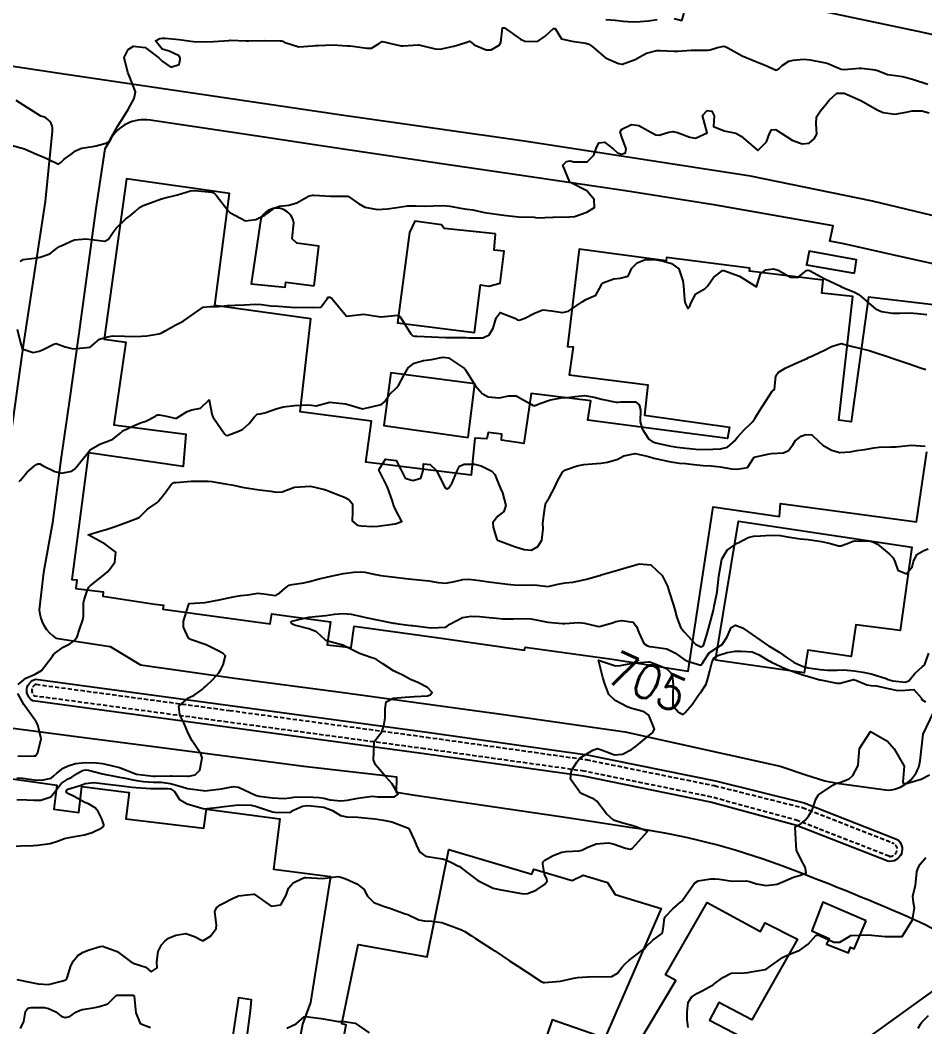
# Model space of a CAD drawing. Header units: metres. Extents: x 292545 to 299085, y 7450245 to 7463078.
# Drawn here: x 297564.9 to 297670.9, y 7452131 to 7452249.1 of the extents above; entities that cross this region are included whole.
import ezdxf
from ezdxf.enums import TextEntityAlignment as Align

# ---------------------------------------------------------------- set-up
doc = ezdxf.new("R2010")
doc.units = ezdxf.units.M
doc.linetypes.add('DASHED', pattern=[0.75, 0.5, -0.25])
for name, color, linetype in [('Canteiro', 45, 'DASHED'), ('Cotas', 45, 'Continuous'), ('Curvas de Nivel 1m', 11, 'Continuous'), ('Curvas de Nivel 5m', 15, 'Continuous'), ('Edificações', 30, 'Continuous'), ('Linha Férrea', 20, 'Continuous'), ('Vias Primárias', 230, 'Continuous')]:
    doc.layers.add(name, color=color, linetype=linetype)
doc.styles.add('Style-STANDARD', font='STANDARD.shx')

msp = doc.modelspace()

# ---------------------------------------------------------------- linework, layer by layer
at = {"layer": 'Canteiro'}
msp.add_lwpolyline([(297666.74, 7452151), (297656.07, 7452155.18), (297645.94, 7452157.95), (297630.99, 7452160.98), (297612.3, 7452163.61), (297589.19, 7452166.74), (297566.54, 7452169.8, -0.584332), (297566.72, 7452171.17), (297589.38, 7452168.11), (297612.49, 7452164.98), (297631.22, 7452162.34), (297646.26, 7452159.29), (297656.6, 7452156.71), (297667.34, 7452152.5, -0.771566)], format="xyb", close=True, dxfattribs=at)
at = {"layer": 'Curvas de Nivel 1m', "flags": 128}
for points, elevation in [([(297641.55, 7452249.24), (297642.42, 7452249.01), (297642.72, 7452249.89)], 697), ([(297563.79, 7452234.4), (297565.36, 7452233.95), (297566.83, 7452233.3), (297567.35, 7452233.09), (297568.12, 7452232.77), (297569.34, 7452232.15), (297569.67, 7452232.42), (297570, 7452232.75), (297570.8, 7452233.3), (297571.36, 7452233.72), (297572.03, 7452234.06), (297573.37, 7452234.26), (297573.77, 7452234.3), (297575.07, 7452234.69), (297575.25, 7452234.81), (297575.38, 7452235), (297576.3, 7452236.68), (297576.73, 7452237.34), (297577.42, 7452238.37), (297577.52, 7452238.56), (297577.57, 7452238.66), (297578.23, 7452239.85), (297578.39, 7452240.65), (297577.73, 7452242.39), (297577.58, 7452242.66), (297577.47, 7452242.91), (297577.05, 7452244.67), (297577.5, 7452245.61), (297578.16, 7452246), (297579.5, 7452245.84), (297581.1, 7452244.62), (297581.49, 7452244.25), (297582.54, 7452243.54), (297583.48, 7452243.85), (297583.62, 7452244.46), (297583.61, 7452244.59), (297583.5, 7452244.89), (297582.31, 7452245.42), (297581.5, 7452245.67), (297580.71, 7452246.63), (297581.22, 7452246.92), (297581.52, 7452246.95), (297581.84, 7452246.94), (297583.51, 7452246.77), (297584.88, 7452246.58), (297585.51, 7452246.51), (297587.51, 7452246.54), (297589.34, 7452246.69), (297589.51, 7452246.7), (297591.37, 7452246.64), (297591.51, 7452246.64), (297591.65, 7452246.64), (297593.52, 7452246.69), (297595.34, 7452246.63), (297595.51, 7452246.62), (297595.66, 7452246.6), (297595.93, 7452246.45), (297597.51, 7452245.93), (297599.13, 7452246.03), (297599.51, 7452246.08), (297599.81, 7452246.09), (297601.51, 7452246.17), (297603.22, 7452246.06), (297603.51, 7452246.04), (297603.84, 7452246.01), (297605.5, 7452245.79), (297606.04, 7452245.79), (297606.96, 7452246.32), (297607.28, 7452246.54), (297607.51, 7452246.51), (297607.67, 7452246.46), (297608.32, 7452246.3), (297609.51, 7452246.04), (297609.75, 7452246.03), (297611.51, 7452246.18), (297611.59, 7452246.18), (297613.51, 7452245.71), (297614.09, 7452245.64), (297615.51, 7452245.97), (297615.69, 7452246.02), (297616.36, 7452246.2), (297617.22, 7452246.49), (297617.52, 7452246.58), (297617.78, 7452246.45), (297618.09, 7452246.18), (297619.5, 7452245.57), (297620.07, 7452245.59), (297621.02, 7452246.14), (297621.21, 7452246.45), (297621.42, 7452248.14), (297621.51, 7452248.17), (297621.53, 7452248.17), (297621.63, 7452248.14), (297623.52, 7452246.83), (297624.02, 7452246.61), (297625.52, 7452246.57), (297626.41, 7452247.19), (297627.37, 7452248.07), (297627.51, 7452248.09), (297627.53, 7452248.09), (297627.55, 7452248.09), (297627.58, 7452248.07), (297628.34, 7452246.88), (297629.52, 7452246.6), (297631.19, 7452246.35), (297631.52, 7452246.23), (297631.88, 7452246.02), (297633.49, 7452244.63), (297634.99, 7452243.98), (297635.42, 7452243.91), (297635.48, 7452243.9), (297635.54, 7452243.91), (297635.68, 7452243.97), (297636.98, 7452244.46), (297637.49, 7452244.74), (297638.28, 7452245.17), (297639.51, 7452245.5), (297639.93, 7452245.5), (297641.51, 7452245.41), (297641.97, 7452245.43), (297643.51, 7452245.55), (297643.83, 7452245.55), (297645.51, 7452245.55), (297645.77, 7452245.58), (297646.63, 7452245.84), (297647.35, 7452246), (297647.51, 7452245.98), (297647.81, 7452245.83), (297649.5, 7452244.86), (297651.09, 7452244.19), (297651.49, 7452244.06), (297652.19, 7452243.77), (297653.48, 7452243.2), (297653.85, 7452243.39), (297654.2, 7452243.75), (297654.99, 7452244.24), (297655.49, 7452244.36), (297656.75, 7452244.47), (297657.49, 7452244.41), (297659.08, 7452244.1), (297659.49, 7452244.01), (297660.3, 7452243.68), (297661.13, 7452243.31), (297661.48, 7452243.27), (297663.24, 7452243.41), (297663.48, 7452243.41), (297665.09, 7452243.24), (297665.48, 7452243.11), (297666.56, 7452242.69), (297667.47, 7452242.55), (297668.31, 7452242.43), (297669.47, 7452242.15), (297671.26, 7452241.55)], 698), ([(297633.54, 7452249.15), (297634.61, 7452249.05), (297635.54, 7452248.95), (297636.63, 7452248.87), (297637.54, 7452248.88), (297638.52, 7452248.97), (297639.54, 7452249.13)], 697), ([(297564.85, 7452220.81), (297565.08, 7452220.93), (297565.21, 7452220.97), (297566.8, 7452221.19), (297567.21, 7452221.26), (297568.32, 7452221.67), (297569.23, 7452222.35), (297569.47, 7452222.52), (297570, 7452222.75), (297570.84, 7452223.14), (297571.23, 7452223.28), (297572.54, 7452223.42), (297573.23, 7452223.34), (297574.78, 7452223.15), (297575.23, 7452223.38), (297575.75, 7452224.18), (297576.11, 7452224.68), (297577.26, 7452225.75), (297577.79, 7452226.14), (297578.39, 7452226.65), (297578.84, 7452227.08), (297579.28, 7452227.34), (297580.25, 7452227.67), (297581.29, 7452228.07), (297581.71, 7452228.2), (297583.3, 7452228.59), (297584.83, 7452229.05), (297585.31, 7452229.09), (297586.92, 7452228.94), (297587.31, 7452228.88), (297587.55, 7452228.79), (297587.83, 7452228.54), (297589.28, 7452226.66), (297589.42, 7452226.52), (297591.26, 7452225.53), (297592.47, 7452225.69), (297593.27, 7452226.06), (297593.54, 7452226.2), (297593.93, 7452226.46), (297594.71, 7452227.03), (297595.28, 7452227.26), (297596.37, 7452227.35), (297597.28, 7452227.62), (297598.67, 7452228.41), (297599.15, 7452228.55), (297599.3, 7452228.55), (297601.25, 7452228.43), (297601.29, 7452228.42), (297603.25, 7452228.41), (297603.29, 7452228.4), (297603.37, 7452228.36), (297604.51, 7452227.56), (297605.28, 7452227.11), (297606.74, 7452226.86), (297607.28, 7452226.88), (297607.92, 7452226.94), (297609.28, 7452227.12), (297610.28, 7452227.28), (297611.28, 7452227.28), (297612.28, 7452227.25), (297613.28, 7452227.3), (297614.4, 7452227.34), (297615.28, 7452227.26), (297616.49, 7452226.99), (297617.28, 7452226.88), (297617.92, 7452226.82), (297619.28, 7452226.51), (297619.56, 7452226.45), (297621.27, 7452226.24), (297621.89, 7452226.13), (297623.27, 7452226), (297625.13, 7452225.95), (297625.27, 7452225.93), (297625.47, 7452225.89), (297627.27, 7452225.94), (297627.4, 7452225.95), (297629.27, 7452225.98), (297629.85, 7452226.04), (297631.28, 7452226.54), (297632.2, 7452227.1), (297632.15, 7452228.01), (297631.31, 7452229.04), (297629.32, 7452230.05), (297628.49, 7452232.06), (297628.9, 7452232.5), (297629.35, 7452232.57), (297629.77, 7452232.46), (297631.35, 7452232.45), (297632.13, 7452233.23), (297632.4, 7452234.01), (297632.72, 7452234.66), (297633.37, 7452234.74), (297634.38, 7452233.98), (297634.88, 7452233.49), (297635.36, 7452233.36), (297635.84, 7452233.49), (297635.89, 7452233.96), (297635.38, 7452235.35), (297635.21, 7452235.97), (297635.4, 7452236.27), (297636.53, 7452236.83), (297637.4, 7452236.7), (297638.78, 7452235.94), (297639.39, 7452235.62), (297639.76, 7452235.55), (297640.9, 7452235.91), (297641.39, 7452236.01), (297641.92, 7452235.89), (297643.38, 7452235.33), (297644.03, 7452235.23), (297645.39, 7452235.86), (297644.84, 7452237.87), (297645.42, 7452238.45), (297645.95, 7452238.38), (297646.21, 7452237.85), (297646.13, 7452236.58), (297647.4, 7452236.08), (297648.78, 7452235.82), (297649.39, 7452235.46), (297651.36, 7452233.78), (297652.36, 7452234.78), (297652.71, 7452235.77), (297652.95, 7452236.21), (297653.4, 7452236.24), (297654.17, 7452235.75), (297655.38, 7452235), (297656.56, 7452234.54), (297657.38, 7452234.64), (297657.96, 7452235.13), (297658.28, 7452235.7), (297658.2, 7452236.91), (297658.23, 7452237.7), (297658.68, 7452238.44), (297659.43, 7452239.34), (297659.7, 7452239.69), (297660.62, 7452240.5), (297661.45, 7452240.48), (297663.43, 7452239.64), (297665.42, 7452238.49), (297666.05, 7452238.24), (297667.42, 7452238.02), (297668.73, 7452238.26), (297669.42, 7452238.44), (297670.56, 7452238.42), (297671.42, 7452238.18)], 699), ([(297564.75, 7452194.96), (297564.9, 7452195.12), (297565.67, 7452196.05), (297566.52, 7452196.79), (297566.77, 7452196.95), (297566.93, 7452197.01), (297567.15, 7452197.01), (297567.55, 7452196.78), (297568.91, 7452196.11), (297569.71, 7452195.95), (297570.91, 7452196.17), (297571.23, 7452196.42), (297571.5, 7452196.73), (297572.94, 7452198.53), (297573.02, 7452198.64), (297573.1, 7452198.71), (297574.27, 7452199.37), (297574.95, 7452199.59), (297575.73, 7452199.91), (297576.67, 7452200.67), (297576.81, 7452200.83), (297576.97, 7452200.94), (297578.15, 7452201.48), (297578.98, 7452201.82), (297579.59, 7452202.02), (297580.71, 7452202.62), (297580.89, 7452202.72), (297580.99, 7452202.76), (297581.14, 7452202.76), (297582.01, 7452202.6), (297582.99, 7452202.4), (297583.18, 7452202.4), (297583.51, 7452202.58), (297584.42, 7452203.15), (297585, 7452203.36), (297586, 7452203.56), (297587.01, 7452204.55), (297587.31, 7452202.86), (297587.44, 7452202.54), (297588.45, 7452201.05), (297588.84, 7452200.52), (297588.9, 7452200.45), (297588.96, 7452200.4), (297589.12, 7452200.36), (297589.56, 7452200.51), (297590.56, 7452200.91), (297590.97, 7452201.09), (297591.72, 7452201.75), (297592.3, 7452202.49), (297592.64, 7452202.84), (297593, 7452202.91), (297593.54, 7452203.01), (297595, 7452203.52), (297595.74, 7452203.71), (297597.01, 7452203.85), (297598.56, 7452203.96), (297599.01, 7452203.91), (297599.56, 7452203.84), (297601.01, 7452204.22), (297601.15, 7452204.24), (297603.01, 7452204.07), (297603.43, 7452203.93), (297605, 7452203.49), (297605.68, 7452203.64), (297607.01, 7452203.96), (297607.27, 7452204.04), (297607.57, 7452204.3), (297608.15, 7452205.17), (297609.03, 7452205.99), (297609.27, 7452206.29), (297609.86, 7452207.47), (297610.35, 7452208.27), (297611.07, 7452208.84), (297612.16, 7452209.16), (297613.07, 7452209.28), (297614.4, 7452209.55), (297615.08, 7452209.47), (297616.94, 7452208.19), (297617.06, 7452208.06), (297618.26, 7452206.18), (297619.02, 7452205.26), (297619.73, 7452204.87), (297621.02, 7452204.76), (297622.16, 7452204.99), (297623.02, 7452205), (297624.63, 7452204.1), (297625.01, 7452203.88), (297625.23, 7452203.88), (297625.78, 7452204.09), (297627.02, 7452204.52), (297628.31, 7452204.77), (297629.02, 7452204.82), (297629.92, 7452204.93), (297631.02, 7452205.05), (297632.17, 7452204.86), (297633.02, 7452204.62), (297634.75, 7452204.25), (297635.02, 7452204.24), (297635.32, 7452204.28), (297637.02, 7452204.3), (297637.45, 7452203.95), (297637.59, 7452203.36), (297637.54, 7452201.94), (297637.79, 7452201.12), (297638.58, 7452199.93), (297638.96, 7452199.65), (297639.4, 7452199.48), (297640.95, 7452199.13), (297641.87, 7452198.98), (297642.95, 7452198.85), (297644.09, 7452198.73), (297644.95, 7452198.71), (297646.05, 7452198.74), (297646.95, 7452198.78), (297647.77, 7452199), (297648.72, 7452199.81), (297648.82, 7452199.96), (297648.97, 7452200.16), (297649.75, 7452201.03), (297650.56, 7452201.79), (297650.77, 7452202.01), (297650.99, 7452202.36), (297651.55, 7452203.24), (297651.88, 7452203.78), (297653.03, 7452205.55), (297653.14, 7452205.65), (297653.29, 7452205.76), (297653.46, 7452207.34), (297653.71, 7452207.75), (297654.55, 7452208.26), (297655.06, 7452208.48), (297655.93, 7452208.87), (297657.08, 7452209.39), (297657.3, 7452209.49), (297657.75, 7452209.7), (297658.66, 7452210.12), (297659.09, 7452210.32), (297659.98, 7452210.79), (297661.1, 7452211.12), (297662.27, 7452210.83), (297663.09, 7452210.63), (297664.4, 7452210.32), (297665.09, 7452210.08), (297666.54, 7452209.61), (297667.08, 7452209.43), (297667.33, 7452209.35), (297669.07, 7452208.76), (297670.28, 7452208.34), (297671.06, 7452208.08)], 701), ([(297564.62, 7452171.14), (297565.53, 7452171.89), (297566.63, 7452172.38), (297567.36, 7452172.78), (297568.65, 7452174.47), (297568.76, 7452174.65), (297568.86, 7452174.76), (297569.89, 7452175.53), (297570.67, 7452175.93), (297571.16, 7452176.25), (297571.54, 7452176.73), (297571.81, 7452177.61), (297572.22, 7452178.72), (297572.3, 7452179.13), (297572.29, 7452180.72), (297572.36, 7452181.09), (297572.75, 7452182.24), (297572.91, 7452182.56), (297573.07, 7452182.72), (297574.77, 7452184.1), (297575.08, 7452184.38), (297575.35, 7452184.68), (297575.95, 7452185.51), (297576.06, 7452186.68), (297574.81, 7452187.62), (297574.1, 7452187.99), (297572.82, 7452188.71), (297574.36, 7452189.16), (297574.83, 7452189.3), (297575.87, 7452189.64), (297576.84, 7452189.99), (297578.61, 7452190.64), (297578.77, 7452190.72), (297578.85, 7452190.78), (297579.77, 7452191.72), (297580.87, 7452192.46), (297580.96, 7452192.53), (297581.04, 7452192.62), (297581.85, 7452193.64), (297582.55, 7452194.6), (297582.73, 7452194.77), (297582.9, 7452194.82), (297583.15, 7452194.85), (297584.9, 7452195.01), (297586.46, 7452194.99), (297586.9, 7452194.98), (297587.32, 7452194.96), (297588.89, 7452194.7), (297589.85, 7452194.51), (297590.89, 7452194.31), (297591.13, 7452194.26), (297592.89, 7452193.99), (297594.23, 7452193.81), (297594.89, 7452193.72), (297595.57, 7452193.76), (297596.89, 7452194.25), (297597.04, 7452194.28), (297598.89, 7452194.41), (297600.53, 7452194.03), (297600.89, 7452193.9), (297601.73, 7452193.53), (297602.88, 7452193.1), (297603.38, 7452192.86), (297603.83, 7452192.35), (297603.83, 7452191.37), (297603.79, 7452190.35), (297604.35, 7452189.85), (297604.84, 7452189.77), (297606.21, 7452189.69), (297606.84, 7452189.7), (297608.5, 7452189.95), (297608.84, 7452190), (297609.6, 7452190.28), (297608.86, 7452191.69), (297608.59, 7452192.29), (297608.51, 7452192.66), (297607.92, 7452194.3), (297606.91, 7452196.31), (297607.67, 7452197.56), (297608.93, 7452197.41), (297609.54, 7452196.28), (297609.99, 7452195.36), (297610.9, 7452195.08), (297611.83, 7452195.33), (297612.09, 7452196.25), (297612.14, 7452197.04), (297612.92, 7452196.93), (297613.65, 7452196.23), (297614.46, 7452194.66), (297614.67, 7452194.22), (297614.89, 7452194.1), (297615.12, 7452194.22), (297615.5, 7452194.81), (297616.1, 7452196.2), (297616.36, 7452196.75), (297616.92, 7452196.99), (297618.11, 7452197), (297618.92, 7452196.79), (297620.16, 7452196.15), (297620.52, 7452195.76), (297620.9, 7452194.78), (297621.18, 7452194.14), (297621.39, 7452193.63), (297621.81, 7452192.13), (297621.57, 7452191.42), (297620.85, 7452190.9), (297620.28, 7452190.15), (297620.3, 7452189.61), (297620.74, 7452188.14), (297620.82, 7452188.07), (297620.92, 7452188.04), (297622.81, 7452187.34), (297623.94, 7452186.98), (297624.81, 7452186.92), (297625.55, 7452187.35), (297626, 7452188.08), (297626.18, 7452189.42), (297626.12, 7452190.08), (297626.33, 7452191.55), (297626.41, 7452192.08), (297626.48, 7452192.47), (297626.88, 7452193.05), (297627.25, 7452193.7), (297627.43, 7452194.06), (297627.9, 7452195.06), (297628.44, 7452196.05), (297628.7, 7452196.27), (297628.92, 7452196.36), (297630.17, 7452196.78), (297630.93, 7452196.93), (297631.93, 7452197.01), (297632.93, 7452197.1), (297633.7, 7452197.23), (297634.94, 7452197.58), (297635.19, 7452197.72), (297635.62, 7452197.97), (297636.95, 7452198.24), (297638.38, 7452197.94), (297638.93, 7452197.76), (297639.15, 7452197.71), (297640.93, 7452197.3), (297642.15, 7452197.11), (297642.92, 7452197.05), (297643.84, 7452196.95), (297644.92, 7452196.84), (297645.87, 7452196.8), (297646.92, 7452196.69), (297648.27, 7452196.46), (297648.92, 7452196.39), (297650.12, 7452196.6), (297650.93, 7452197.79), (297652.53, 7452198.18), (297652.94, 7452198.23), (297654.35, 7452198.33), (297654.95, 7452198.6), (297655.44, 7452199.25), (297655.73, 7452199.73), (297656.42, 7452200.28), (297656.97, 7452200.46), (297657.67, 7452200.41), (297658.47, 7452199.7), (297658.96, 7452199.22), (297660, 7452198.63), (297660.94, 7452198.34), (297662.17, 7452198.43), (297662.95, 7452198.59), (297663.87, 7452198.71), (297664.95, 7452198.92), (297665.57, 7452199), (297666.95, 7452199.01), (297667.52, 7452199.02), (297668.96, 7452199.18), (297669.32, 7452199.2), (297670.96, 7452199.11)], 702), ([(297564.48, 7452160.22), (297565.13, 7452160.16), (297566.48, 7452159.97), (297567.34, 7452159.92), (297568.48, 7452160.18), (297568.81, 7452160.43), (297569.15, 7452160.75), (297569.91, 7452161.33), (297570.5, 7452161.6), (297571.36, 7452161.87), (297572.51, 7452162.01), (297573.79, 7452161.98), (297574.5, 7452161.87), (297575.54, 7452161.64), (297576.5, 7452161.41), (297578.49, 7452160.65), (297580.49, 7452160.42), (297580.69, 7452160.42), (297582.49, 7452160.44), (297582.65, 7452160.44), (297584.49, 7452160.41), (297584.64, 7452160.42), (297585.38, 7452160.56), (297585.94, 7452161.12), (297586.18, 7452162.55), (297586.05, 7452163.02), (297585.04, 7452164.56), (297584.55, 7452165.45), (297584.09, 7452166.58), (297583.59, 7452167.6), (297583.44, 7452168.59), (297584.59, 7452169.6), (297585.26, 7452169.9), (297586.21, 7452170.55), (297586.4, 7452170.75), (297586.61, 7452170.95), (297587.44, 7452171.72), (297588.14, 7452172.53), (297588.33, 7452172.84), (297588.64, 7452173.45), (297588.93, 7452174.53), (297588.66, 7452174.78), (297588.14, 7452175.06), (297586.67, 7452175.79), (297584.81, 7452176.44), (297584.68, 7452176.5), (297584.61, 7452176.57), (297583.99, 7452177.87), (297584.01, 7452178.58), (297584.61, 7452180.46), (297584.64, 7452180.57), (297584.67, 7452180.63), (297584.72, 7452180.66), (297586.52, 7452180.76), (297586.73, 7452180.79), (297588.2, 7452181.06), (297588.73, 7452181.18), (297589.81, 7452181.44), (297590.74, 7452181.58), (297591.56, 7452181.67), (297592.74, 7452181.87), (297593.42, 7452181.79), (297594.74, 7452181.59), (297595.3, 7452181.89), (297595.92, 7452182.44), (297596.4, 7452182.79), (297596.76, 7452182.87), (297598.11, 7452183.07), (297598.76, 7452183.24), (297599.91, 7452183.54), (297600.77, 7452183.75), (297601.28, 7452183.86), (297602.77, 7452184.18), (297603.96, 7452184.34), (297604.77, 7452184.38), (297605.26, 7452184.33), (297606.51, 7452184.05), (297606.77, 7452184), (297607.13, 7452183.94), (297608.77, 7452183.75), (297610.08, 7452183.59), (297610.77, 7452183.51), (297611.59, 7452183.43), (297612.76, 7452183.29), (297613.88, 7452183.11), (297614.76, 7452183.05), (297615.79, 7452183.23), (297616.77, 7452183.48), (297617.44, 7452183.51), (297618.76, 7452183.34), (297619.8, 7452183.19), (297620.76, 7452183.06), (297621.98, 7452182.91), (297622.76, 7452182.85), (297624.06, 7452182.81), (297624.76, 7452182.83), (297625.47, 7452182.79), (297626.76, 7452182.64), (297627.91, 7452182.91), (297628.76, 7452183.08), (297629.64, 7452183.16), (297630.76, 7452183.39), (297631.27, 7452183.52), (297632.77, 7452183.94), (297632.82, 7452183.95), (297632.98, 7452184), (297634.36, 7452184.4), (297634.78, 7452184.52), (297635.56, 7452184.75), (297636.78, 7452185.1), (297637.44, 7452185.29), (297638.79, 7452185.17), (297640.14, 7452183.92), (297640.75, 7452182.67), (297641, 7452181.91), (297641.42, 7452180.59), (297641.63, 7452179.9), (297641.84, 7452179.02), (297642.28, 7452177.89), (297642.69, 7452177.33), (297644.05, 7452175.87), (297644.67, 7452175.56), (297644.87, 7452175.66), (297645.02, 7452175.86), (297645.39, 7452177.15), (297645.59, 7452177.85), (297645.85, 7452178.71), (297646.13, 7452179.85), (297646.23, 7452180.34), (297646.53, 7452181.84), (297646.56, 7452182.03), (297646.77, 7452183.84), (297647.12, 7452185.84), (297647.74, 7452186.89), (297648.82, 7452187.66), (297648.92, 7452187.71), (297649.13, 7452187.81), (297650.23, 7452188.4), (297650.83, 7452188.55), (297651.64, 7452188.58), (297652.83, 7452188.67), (297653.95, 7452188.62), (297654.82, 7452188.46), (297656.32, 7452188.22), (297656.82, 7452188.18), (297657.25, 7452188.15), (297658.82, 7452187.92), (297659.87, 7452187.68), (297660.81, 7452187.42), (297661.08, 7452187.4), (297661.74, 7452187.66), (297662.52, 7452187.95), (297662.82, 7452188), (297664.49, 7452187.95), (297664.82, 7452187.89), (297665.39, 7452187.61), (297666.8, 7452186.45), (297667.23, 7452186.02), (297667.41, 7452185.59), (297667.74, 7452184.54), (297668.78, 7452184.12), (297669.42, 7452184.93), (297669.6, 7452185.56), (297669.98, 7452186.38), (297670.81, 7452186.86), (297671.3, 7452187.05)], 703), ([(297564.45, 7452157.66), (297565.64, 7452157.61), (297566.45, 7452157.6), (297567.27, 7452157.59), (297568.45, 7452157.96), (297569.08, 7452158.75), (297569.67, 7452159.55), (297570.48, 7452160.09), (297570.93, 7452160.3), (297571.55, 7452160.73), (297572.15, 7452161.07), (297572.5, 7452161.13), (297572.88, 7452161.1), (297574.49, 7452160.69), (297576.49, 7452160.29), (297576.96, 7452160.19), (297578.48, 7452159.9), (297579.33, 7452159.79), (297580.48, 7452159.7), (297581.4, 7452159.69), (297582.48, 7452159.56), (297583.95, 7452159.1), (297584.47, 7452158.96), (297586.31, 7452158.71), (297586.47, 7452158.7), (297588.14, 7452158.86), (297588.47, 7452158.91), (297589.81, 7452159.18), (297590.47, 7452159.11), (297591.8, 7452158.49), (297592.46, 7452158.17), (297592.88, 7452158.05), (297594.46, 7452157.86), (297595.82, 7452157.8), (297596.46, 7452157.86), (297596.96, 7452157.92), (297598.46, 7452157.97), (297599.97, 7452157.9), (297600.46, 7452157.81), (297601.19, 7452157.64), (297602.45, 7452157.51), (297603.23, 7452157.58), (297604.46, 7452157.83), (297606.18, 7452158.04), (297606.46, 7452158.02), (297606.79, 7452157.98), (297608.46, 7452157.98), (297608.76, 7452157.99), (297609.17, 7452158.28), (297608.48, 7452159.51), (297607.78, 7452160.3), (297606.5, 7452161.73), (297606.29, 7452162.31), (297606.35, 7452164.13), (297606.37, 7452164.31), (297606.4, 7452164.45), (297606.54, 7452164.69), (297607.25, 7452165.6), (297607.51, 7452166.3), (297607.64, 7452167.23), (297607.64, 7452168.3), (297607.78, 7452169.11), (297608.6, 7452169.54), (297609.98, 7452169.66), (297610.6, 7452169.72), (297611.1, 7452169.75), (297612.6, 7452169.83), (297612.91, 7452169.92), (297613.16, 7452170.23), (297612.61, 7452170.8), (297611.49, 7452171.38), (297610.63, 7452171.74), (297609.66, 7452172.27), (297608.95, 7452172.6), (297608.64, 7452172.75), (297607.39, 7452173.56), (297606.65, 7452174.08), (297606.49, 7452174.15), (297605.96, 7452174.32), (297604.66, 7452174.77), (297603.8, 7452175.21), (297602.67, 7452175.76), (297600.77, 7452176.29), (297600.68, 7452176.32), (297600.62, 7452176.38), (297599.61, 7452177.31), (297598.7, 7452177.67), (297597.02, 7452178.11), (297596.7, 7452178.25), (297596.6, 7452178.43), (297596.62, 7452178.51), (297596.7, 7452178.57), (297598.18, 7452178.94), (297598.71, 7452179.05), (297599.46, 7452179.14), (297600.71, 7452179.26), (297601.7, 7452179.39), (297602.71, 7452179.49), (297603.67, 7452179.39), (297604.71, 7452179.18), (297605.4, 7452179.02), (297606.71, 7452178.75), (297608.64, 7452178.35), (297608.7, 7452178.35), (297608.75, 7452178.34), (297609.19, 7452178.28), (297610.7, 7452178.08), (297610.9, 7452178.05), (297612.7, 7452177.83), (297613.12, 7452177.81), (297614.7, 7452177.88), (297614.93, 7452177.99), (297615.23, 7452178.21), (297616.71, 7452178.99), (297617.72, 7452179.17), (297618.71, 7452179.12), (297619.86, 7452179.01), (297620.71, 7452178.92), (297621.45, 7452178.87), (297622.71, 7452178.85), (297623.94, 7452178.88), (297624.71, 7452178.84), (297625.34, 7452178.72), (297626.71, 7452178.47), (297628.46, 7452178.3), (297628.71, 7452178.31), (297630.33, 7452178.41), (297630.71, 7452178.39), (297631.03, 7452178.35), (297632.52, 7452178), (297632.7, 7452177.96), (297632.74, 7452177.96), (297632.91, 7452178), (297634.29, 7452178.4), (297634.71, 7452178.52), (297635.41, 7452178.67), (297636.71, 7452178.45), (297637.12, 7452177.95), (297637.39, 7452177.25), (297637.99, 7452175.94), (297638.41, 7452175.67), (297638.67, 7452175.6), (297639.04, 7452175.56), (297640.67, 7452175.32), (297641.63, 7452174.86), (297642.66, 7452174.13), (297643.1, 7452173.88), (297644.65, 7452173.43), (297644.87, 7452173.64), (297644.96, 7452173.86), (297645.65, 7452174.86), (297646.67, 7452175.53), (297647.18, 7452175.83), (297647.76, 7452176.75), (297648.22, 7452177.82), (297648.71, 7452178.11), (297649.56, 7452177.8), (297650.69, 7452177.02), (297652.49, 7452175.76), (297652.6, 7452175.69), (297652.67, 7452175.64), (297653.85, 7452174.93), (297654.66, 7452174.35), (297655.6, 7452173.73), (297656.65, 7452173.27), (297657.25, 7452173.1), (297658.64, 7452172.9), (297659.5, 7452172.82), (297660.64, 7452172.83), (297661.43, 7452172.87), (297662.64, 7452172.77), (297663.66, 7452172.61), (297664.63, 7452172.42), (297666.39, 7452171.84), (297666.63, 7452171.75), (297667.18, 7452171.59), (297668.62, 7452171.42), (297669.05, 7452171.57), (297669.75, 7452172.45), (297670.65, 7452173.27), (297670.82, 7452173.38), (297670.93, 7452173.55), (297671.4, 7452174.81)], 704), ([(297564.57, 7452162.75), (297566.51, 7452162.77), (297566.67, 7452162.79), (297566.92, 7452163.19), (297567.3, 7452164.78), (297566.91, 7452166.43), (297566.74, 7452166.79), (297566.67, 7452166.89), (297566.57, 7452167.02), (297565.29, 7452168.8), (297564.6, 7452170.1)], 702), ([(297564.46, 7452136.55), (297566.2, 7452136.22), (297566.95, 7452136.03), (297568.19, 7452135.97), (297569.85, 7452136.4), (297570.2, 7452136.51), (297570.31, 7452136.63), (297570.36, 7452136.74), (297570.81, 7452138.14), (297571.1, 7452138.73), (297571.6, 7452139.36), (297572.24, 7452139.77), (297572.93, 7452140.03), (297574.25, 7452140.44), (297574.49, 7452140.46), (297576.24, 7452139.85), (297577.8, 7452138.65), (297578.22, 7452138.45), (297579.58, 7452137.99), (297580.21, 7452137.47), (297580.9, 7452137.93), (297580.88, 7452138.61), (297581.02, 7452139.83), (297581.43, 7452140.61), (297581.8, 7452141.06), (297582.26, 7452141.39), (297583.09, 7452141.77), (297584.27, 7452141.97), (297585.28, 7452141.58), (297586.26, 7452141.11), (297587.19, 7452141.62), (297587.83, 7452142.53), (297587.88, 7452142.94), (297587.68, 7452144.54), (297587.89, 7452144.95), (297588.31, 7452145.33), (297589.97, 7452146.16), (297590.32, 7452146.3), (297590.47, 7452146.35), (297591.49, 7452146.49), (297592.23, 7452146.58), (297592.32, 7452146.56), (297592.42, 7452146.48), (297594.3, 7452145.17), (297595.42, 7452145.33), (297596.03, 7452146.43), (297596.33, 7452147.25), (297596.88, 7452147.88), (297597.91, 7452148.41), (297598.24, 7452148.52), (297598.34, 7452148.52), (297600.34, 7452148.39), (297602.09, 7452148.62), (297602.35, 7452148.59), (297603.03, 7452148.35), (297604.34, 7452147.77), (297605.15, 7452147.15), (297605.57, 7452146.32), (297606.31, 7452145.59), (297607.44, 7452145.17), (297608.3, 7452144.88), (297610.01, 7452144.27), (297610.29, 7452144.16), (297611.61, 7452143.57), (297612.28, 7452143.44), (297613.11, 7452143.41), (297614.28, 7452143.24), (297615.77, 7452142.71), (297616.28, 7452142.51), (297616.51, 7452142.43), (297616.99, 7452142.19), (297617.77, 7452141.68), (297618.26, 7452141.36), (297620.11, 7452140.15), (297620.25, 7452140.06), (297620.5, 7452139.9), (297622.23, 7452138.76), (297623.22, 7452138.11), (297624.22, 7452137.46), (297625.95, 7452136.34), (297626.2, 7452136.21), (297626.32, 7452136.19), (297628.21, 7452136.38), (297629.56, 7452136.69), (297630.21, 7452136.8), (297631.36, 7452136.87), (297632.21, 7452136.92), (297633.09, 7452136.87), (297634.21, 7452136.9), (297634.88, 7452137.31), (297635.39, 7452137.97), (297635.78, 7452138.41), (297636.23, 7452138.78), (297637.76, 7452139.94), (297638.02, 7452140.16), (297638.25, 7452140.42), (297639.03, 7452141.15), (297640.06, 7452141.91), (297640.15, 7452142.03), (297640.28, 7452142.77), (297640.41, 7452143.79), (297640.46, 7452143.91), (297641.36, 7452144.84), (297642.32, 7452145.66), (297642.45, 7452145.76), (297642.57, 7452145.89), (297642.99, 7452146.54), (297643.93, 7452147.87), (297644.35, 7452148.13), (297645.83, 7452148.36), (297646.35, 7452148.38), (297646.84, 7452148.33), (297648.35, 7452148.1), (297650.03, 7452148.11), (297650.35, 7452148.05), (297651.2, 7452147.78), (297652.34, 7452147.56), (297653.6, 7452147.75), (297654.35, 7452148.03), (297655.54, 7452148.54), (297656.35, 7452148.79), (297657.01, 7452149.06), (297656.88, 7452149.71), (297656.38, 7452150.66), (297655.89, 7452151.73), (297655.83, 7452152.29), (297655.75, 7452153.73), (297655.71, 7452154.44), (297656.42, 7452154.85), (297656.89, 7452155.25), (297657.28, 7452155.71), (297657.72, 7452156.43), (297658.13, 7452157.7), (297658.47, 7452158.22), (297660.15, 7452159.35), (297660.48, 7452159.53), (297660.58, 7452159.57), (297660.96, 7452159.67), (297662.07, 7452160.08), (297662.5, 7452160.46), (297663.1, 7452161.64), (297663.13, 7452162.25), (297663.28, 7452163.64), (297664.55, 7452165.62), (297666.54, 7452164.5), (297667.31, 7452163.59), (297668.5, 7452161.58), (297668.35, 7452159.71), (297668.39, 7452159.58), (297668.48, 7452159.55), (297668.9, 7452159.57), (297670.49, 7452160.04), (297671.48, 7452160.56)], 706), ([(297643.19, 7452130.92), (297643.07, 7452131.88), (297643.06, 7452132.78), (297643.18, 7452133.87), (297643.55, 7452134.5), (297644.19, 7452134.91), (297644.83, 7452135.21), (297645.95, 7452135.84), (297646.1, 7452135.94), (297646.2, 7452136.02), (297647.24, 7452136.8), (297648.22, 7452137.28), (297649.74, 7452137.32), (297650.22, 7452137.39), (297650.55, 7452137.45), (297652.22, 7452137.71), (297652.34, 7452137.77), (297654.24, 7452139.14), (297654.62, 7452139.35), (297655.56, 7452139.73), (297656.06, 7452139.91), (297656.25, 7452139.98), (297657.26, 7452140.71), (297658.13, 7452141.7), (297658.22, 7452141.76), (297658.27, 7452141.77), (297658.35, 7452141.78), (297658.56, 7452141.7), (297660.26, 7452140.95), (297660.97, 7452140.95), (297662.14, 7452141.65), (297662.23, 7452141.7), (297662.27, 7452141.71), (297662.34, 7452141.72), (297664.27, 7452141.79), (297666.27, 7452141.6), (297668.27, 7452141.58), (297669.46, 7452143.56), (297669.7, 7452144.95), (297669.59, 7452145.56), (297669.52, 7452146.37), (297669.83, 7452147.56), (297669.99, 7452149.19), (297670.09, 7452149.55), (297670.18, 7452149.74), (297670.37, 7452150.07), (297671.04, 7452150.88)], 707), ([(297564.88, 7452130.8), (297565.29, 7452131.65), (297565.49, 7452132.8), (297565.75, 7452133.2), (297566.16, 7452133.29), (297567.68, 7452133.26), (297568.16, 7452133.15), (297569.02, 7452132.76), (297569.65, 7452132.25), (297570.15, 7452132.11), (297570.67, 7452132.21), (297571.4, 7452132.73), (297571.91, 7452132.97), (297572.16, 7452133.03), (297573.61, 7452133.26), (297574.16, 7452133.38), (297575.15, 7452133.7), (297576.1, 7452134.67), (297576.18, 7452134.72), (297578.12, 7452134.71), (297578.18, 7452134.68), (297578.2, 7452134.67), (297578.21, 7452134.65), (297578.21, 7452134.62), (297578.43, 7452132.65), (297578.91, 7452131.41), (297580.14, 7452130.91)], 707), ([(297596.14, 7452130.84), (297597.23, 7452131.34), (297598.15, 7452132.17), (297598.32, 7452132.23), (297600.15, 7452132), (297601.53, 7452131.76), (297602.15, 7452131.65), (297602.86, 7452131.64), (297604.14, 7452131.45), (297605.79, 7452130.32)], 707), ([(297670.14, 7452130.84), (297670.4, 7452131.3), (297670.59, 7452131.55), (297671.35, 7452132.35)], 708)]:
    msp.add_lwpolyline(points, dxfattribs=dict(at, elevation=elevation))
at = {"layer": 'Curvas de Nivel 5m', "flags": 128}
for points, elevation in [([(297564.52, 7452212.82), (297564.98, 7452210.91), (297565, 7452210.81), (297565.08, 7452210.51), (297566.37, 7452210.08), (297567.08, 7452210.23), (297567.46, 7452210.4), (297568.24, 7452210.77), (297568.79, 7452211.06), (297569.09, 7452211.12), (297570.12, 7452210.75), (297571.08, 7452210.52), (297573.08, 7452210.71), (297574.17, 7452211.63), (297575.1, 7452211.93), (297575.75, 7452212.03), (297577.1, 7452212.01), (297577.8, 7452211.96), (297579.1, 7452211.99), (297579.71, 7452212.03), (297581.11, 7452212.26), (297581.39, 7452212.34), (297581.84, 7452212.61), (297583.12, 7452213.31), (297583.96, 7452213.74), (297585.13, 7452214.57), (297586.3, 7452215.4), (297587.14, 7452215.47), (297588.08, 7452215.48), (297589.14, 7452215.58), (297590.03, 7452215.62), (297591.14, 7452215.68), (297592.44, 7452215.77), (297593.15, 7452215.71), (297594.25, 7452215.57), (297595.14, 7452215.52), (297596.14, 7452215.44), (297597.14, 7452215.37), (297598.13, 7452215.4), (297599.14, 7452215.37), (297600.12, 7452215.41), (297600.86, 7452216.38), (297600.97, 7452216.56), (297601.16, 7452216.57), (297601.43, 7452216.38), (297603.13, 7452214.36), (297605.14, 7452214.57), (297606.88, 7452214.31), (297607.13, 7452214.25), (297607.19, 7452214.25), (297607.56, 7452214.3), (297609.13, 7452214.45), (297609.42, 7452214.28), (297609.88, 7452213.52), (297610.67, 7452212.27), (297610.89, 7452212.05), (297611.1, 7452212.01), (297611.36, 7452212), (297613.1, 7452211.91), (297614.75, 7452211.86), (297615.1, 7452211.86), (297615.45, 7452211.86), (297617.1, 7452211.85), (297617.46, 7452211.82), (297619.1, 7452211.79), (297619.85, 7452212.16), (297620.33, 7452212.94), (297620.68, 7452214.15), (297621.14, 7452214.78), (297622.86, 7452214.12), (297623.13, 7452213.93), (297623.37, 7452213.88), (297624.04, 7452214.11), (297625.14, 7452214.71), (297626.15, 7452215.08), (297627.14, 7452214.96), (297628.43, 7452214.77), (297629.14, 7452214.94), (297630.73, 7452216.03), (297631.16, 7452216.28), (297632.35, 7452216.82), (297633, 7452218), (297633.05, 7452218.13), (297633.18, 7452218.25), (297634.45, 7452218.72), (297635.19, 7452218.79), (297636.14, 7452219.02), (297636.58, 7452219.96), (297637.21, 7452220.6), (297638.19, 7452220.97), (297639.21, 7452220.97), (297640.13, 7452220.83), (297641.21, 7452220.51), (297642.08, 7452219.89), (297642.57, 7452218.5), (297642.61, 7452217.89), (297642.76, 7452216.29), (297642.82, 7452215.88), (297643.15, 7452215.23), (297643.42, 7452215.61), (297643.5, 7452215.88), (297644.06, 7452216.98), (297645.17, 7452217.59), (297645.43, 7452217.86), (297646.16, 7452218.88), (297647.2, 7452219.68), (297647.34, 7452219.69), (297649.19, 7452219.03), (297651.17, 7452217.79), (297651.67, 7452219.31), (297652.28, 7452219.77), (297653.2, 7452219.88), (297653.71, 7452219.75), (297655.19, 7452218.92), (297656.05, 7452218.87), (297657.05, 7452219.71), (297657.2, 7452219.75), (297657.39, 7452219.71), (297659.19, 7452218.73), (297660.96, 7452217.89), (297661.17, 7452217.79), (297661.44, 7452217.67), (297662.68, 7452217.16), (297663.17, 7452216.87), (297664.63, 7452215.63), (297665.15, 7452215.21), (297665.84, 7452214.91), (297667.14, 7452214.68), (297668.05, 7452214.68), (297669.14, 7452214.73), (297670.06, 7452214.64), (297671.14, 7452214.55)], 700), ([(297564.39, 7452152.18), (297564.95, 7452152.24), (297566.39, 7452152.28), (297566.87, 7452152.31), (297568.39, 7452152.52), (297569.25, 7452152.76), (297570.06, 7452153.08), (297570.4, 7452153.17), (297571.71, 7452153.42), (297572.41, 7452153.54), (297573.31, 7452153.8), (297574.42, 7452154.34), (297574.62, 7452154.48), (297574.68, 7452154.69), (297574.43, 7452155.4), (297574, 7452156.26), (297573.64, 7452156.7), (297572.88, 7452157.14), (297572.45, 7452157.32), (297571.19, 7452158), (297570.46, 7452158.38), (297570.26, 7452158.54), (297570.31, 7452158.74), (297570.38, 7452158.83), (297570.46, 7452158.88), (297571.89, 7452159.31), (297572.48, 7452159.54), (297573.53, 7452159.65), (297574.48, 7452159.53), (297575.77, 7452159.38), (297576.47, 7452159.31), (297577.99, 7452159.13), (297578.47, 7452159.08), (297580.13, 7452158.96), (297580.47, 7452158.95), (297582.12, 7452158.95), (297582.47, 7452158.9), (297582.95, 7452158.59), (297583.53, 7452157.66), (297584.45, 7452157.14), (297586.41, 7452156.58), (297586.44, 7452156.58), (297588.21, 7452156.76), (297588.45, 7452156.8), (297588.78, 7452156.86), (297590.45, 7452157.03), (297591.93, 7452157), (297592.45, 7452156.88), (297593.72, 7452156.47), (297594.44, 7452156.22), (297594.72, 7452156.18), (297596.44, 7452156.15), (297596.64, 7452156.23), (297596.92, 7452156.43), (297597.96, 7452156.9), (297598.45, 7452156.96), (297598.99, 7452156.94), (297600.45, 7452156.76), (297601.46, 7452156.37), (297602.43, 7452155.8), (297603.15, 7452155.64), (297604.43, 7452155.6), (297605.22, 7452155.53), (297606.43, 7452155.38), (297607.47, 7452155.25), (297608.42, 7452155.06), (297610.38, 7452154.3), (297610.41, 7452154.29), (297610.44, 7452154.27), (297611.06, 7452152.92), (297611.33, 7452152.26), (297611.66, 7452151.52), (297612.38, 7452151), (297613.82, 7452150.78), (297614.38, 7452150.72), (297614.76, 7452150.6), (297615.59, 7452150.2), (297616.11, 7452149.94), (297616.36, 7452149.79), (297617.26, 7452149.1), (297618.34, 7452148.29), (297618.52, 7452148.17), (297620.33, 7452147.27), (297621.26, 7452147.06), (297622.33, 7452146.89), (297623.82, 7452146.61), (297624.33, 7452146.63), (297625.37, 7452147.05), (297626.34, 7452147.68), (297626.64, 7452148.08), (297626.59, 7452148.33), (297626.35, 7452148.9), (297626.12, 7452150.08), (297626.15, 7452150.3), (297626.37, 7452150.56), (297627.35, 7452151.09), (297628.38, 7452151.48), (297628.86, 7452151.57), (297630.39, 7452151.66), (297630.7, 7452151.71), (297631.35, 7452152.02), (297632.4, 7452152.45), (297633.82, 7452152.57), (297634.4, 7452152.47), (297635.84, 7452151.97), (297636.39, 7452151.85), (297636.49, 7452151.86), (297636.64, 7452151.96), (297638.41, 7452153.93), (297636.98, 7452154.51), (297636.42, 7452154.67), (297635.5, 7452154.9), (297634.43, 7452155.26), (297633.59, 7452155.99), (297632.46, 7452157.46), (297632.15, 7452157.7), (297631.42, 7452158.02), (297630.76, 7452158.32), (297630.47, 7452158.52), (297629.39, 7452160.04), (297629.48, 7452161.06), (297630.11, 7452162.03), (297630.27, 7452162.28), (297630.52, 7452162.57), (297631.98, 7452163.46), (297632.53, 7452163.65), (297633.03, 7452163.49), (297634.52, 7452162.89), (297635.49, 7452163), (297636.53, 7452163.52), (297637.11, 7452163.95), (297638.54, 7452165.13), (297639, 7452165.47), (297639.24, 7452165.92), (297638.58, 7452167.54), (297638.02, 7452167.94), (297636.88, 7452168.25), (297636.59, 7452168.33), (297636.01, 7452168.54), (297634.6, 7452169.26), (297633.88, 7452169.99), (297633.39, 7452171.23), (297633.16, 7452171.99), (297632.65, 7452174), (297634.65, 7452173.35), (297635.26, 7452173.36), (297636.65, 7452173.64), (297638.53, 7452173.81), (297638.65, 7452173.81), (297638.8, 7452173.78), (297640.64, 7452173.01), (297641.19, 7452172.46), (297641.35, 7452171.9), (297641.43, 7452171.09), (297641.36, 7452169.9), (297641.36, 7452168.67), (297642.05, 7452167.89), (297642.58, 7452167.64), (297642.72, 7452167.74), (297642.82, 7452167.88), (297643.64, 7452168.82), (297644.35, 7452169.86), (297644.46, 7452170.01), (297644.61, 7452170.18), (297645.28, 7452171.2), (297645.48, 7452171.85), (297645.73, 7452172.76), (297645.99, 7452173.85), (297646.23, 7452174.27), (297646.66, 7452174.55), (297647.76, 7452174.92), (297648.67, 7452175.04), (297649.4, 7452175.07), (297650.67, 7452175), (297651.51, 7452174.63), (297652.65, 7452173.94), (297652.76, 7452173.87), (297652.95, 7452173.77), (297654.64, 7452173), (297655.8, 7452172.57), (297656.63, 7452172.29), (297658.61, 7452171.7), (297658.69, 7452171.69), (297660.62, 7452171.31), (297660.98, 7452171.31), (297662.27, 7452171.65), (297662.56, 7452171.72), (297662.62, 7452171.71), (297662.84, 7452171.65), (297664.11, 7452171.12), (297664.62, 7452171.05), (297665.25, 7452170.98), (297666.61, 7452170.68), (297667.74, 7452170.46), (297668.61, 7452170.5), (297669.62, 7452170.57), (297670.52, 7452169.55), (297670.54, 7452169.48), (297670.6, 7452169.37), (297671.02, 7452169.12)], 705)]:
    msp.add_lwpolyline(points, dxfattribs=dict(at, elevation=elevation))
at = {"layer": 'Edificações'}
for points in [[(297676.54, 7452215.11), (297664.33, 7452216.58), (297662.27, 7452201.94), (297660.85, 7452202.16), (297662.49, 7452216.65), (297658.84, 7452217.06), (297659.01, 7452218.55), (297650.38, 7452219.64), (297650.39, 7452219.99), (297640.64, 7452221.21), (297640.61, 7452220.85), (297630.41, 7452222.2), (297629.02, 7452210.79), (297629.68, 7452210.75), (297629.22, 7452207.47), (297638.45, 7452206.31), (297638.07, 7452202.72), (297648.03, 7452201.34), (297647.8, 7452199.98), (297631.43, 7452202.16), (297631.75, 7452204.42), (297624.76, 7452205.29), (297623.89, 7452199.42), (297621.28, 7452199.8), (297621.33, 7452200.52), (297619.71, 7452200.7), (297619.58, 7452199.95), (297618.15, 7452200.05), (297617.72, 7452195.7), (297605.37, 7452197.24), (297606.03, 7452202.04), (297597.68, 7452203.11), (297598.92, 7452214.05), (297587.67, 7452215.6), (297589.38, 7452228.71), (297577.34, 7452230.43), (297574.7, 7452211.65), (297577.24, 7452211.29), (297575.82, 7452201.61), (297584.26, 7452200.52), (297583.96, 7452196.72), (297572.88, 7452198.31), (297570.93, 7452183.47), (297571.51, 7452183.41), (297571.37, 7452182.41), (297574.57, 7452182), (297574.53, 7452181.51), (297580.66, 7452180.59), (297581.65, 7452180.44), (297581.6, 7452179.97), (297594.17, 7452178.27), (297594.36, 7452179.43), (297601.23, 7452178.48), (297600.84, 7452175.82), (297603.66, 7452175.47), (297604.01, 7452178.01), (297613.95, 7452176.63), (297624, 7452175.16), (297624.07, 7452175.52), (297634.26, 7452174.13), (297643.18, 7452172.73), (297646.1, 7452191.98), (297653.87, 7452190.85), (297654, 7452192.37), (297669.94, 7452190.21), (297671.17, 7452198.42)], [(297646.4, 7452173.99), (297649.09, 7452190.3), (297669.39, 7452187.25), (297668.04, 7452177.49), (297662.82, 7452178.16), (297662.29, 7452174.45), (297657.21, 7452175.17), (297656.78, 7452172.53), (297646.4, 7452173.99)], [(297561.4, 7452160.44), (297569.14, 7452159.33), (297568.81, 7452156.52), (297571.73, 7452156.14), (297572.09, 7452159.18), (297577.62, 7452158.49), (297577.26, 7452155.4), (297586.38, 7452154.29), (297586.7, 7452156.52), (297595.32, 7452155.4), (297594.57, 7452149.48), (297601.24, 7452148.62), (297598.89, 7452133.87), (297597.95, 7452131.31), (297596.47, 7452123.28)], [(297600.33, 7452117.06), (297603.08, 7452131.23), (297602.57, 7452131.34), (297604.49, 7452140.66), (297612.56, 7452139.23), (297615.12, 7452151.79), (297624.83, 7452148.89), (297625.09, 7452149.51), (297629.56, 7452148.16), (297630.86, 7452148.81), (297633.7, 7452147.94), (297634.6, 7452146.53), (297640.01, 7452144.87), (297633.42, 7452129.66), (297627.24, 7452131.84), (297626.03, 7452128.27)], [(297636.82, 7452128.19), (297641.72, 7452136.43), (297640.53, 7452137.11), (297645.39, 7452145.59), (297651.65, 7452142.19), (297652.22, 7452143.19), (297655.99, 7452141.3), (297650.66, 7452131.84), (297646.78, 7452133.87), (297645.68, 7452131.79), (297649.49, 7452129.78)], [(297654.66, 7452122.79), (297672.98, 7452136.02)], [(297590.37, 7452121.62), (297591.88, 7452132.89), (297591.98, 7452134.16), (297590.44, 7452134.39), (297589.66, 7452129.24)]]:
    msp.add_lwpolyline(points, dxfattribs=at)
msp.add_lwpolyline([(297599.33, 7452217.9), (297599.88, 7452222.57), (297597.28, 7452222.91), (297596.76, 7452223.42), (297596.95, 7452225.28, 0.757542), (297593.07, 7452225.76), (297591.93, 7452218.15), (297595.93, 7452217.74), (297596.01, 7452218.33)], format="xyb", close=True, dxfattribs=at)
for points in [[(297620.59, 7452224), (297614.57, 7452224.63), (297614.25, 7452225.07), (297611.11, 7452225.48), (297610.5, 7452224.15), (297609.09, 7452213.55), (297618.12, 7452212.43), (297618.83, 7452218.03), (297619.82, 7452217.88), (297621.13, 7452218.22), (297621.59, 7452221.98), (297620.42, 7452222.09)], [(297662.67, 7452219.38), (297662.93, 7452220.95), (297657.36, 7452221.95), (297657.04, 7452220.38)], [(297617.39, 7452200.12), (297618.17, 7452206.42), (297608.32, 7452207.68), (297607.5, 7452201.53)], [(297664.03, 7452143.42), (297658.95, 7452145.61), (297657.66, 7452142.26), (297659.69, 7452141.36), (297659.4, 7452140.71), (297661.98, 7452139.69), (297662.21, 7452140.34), (297662.65, 7452140.16)]]:
    msp.add_lwpolyline(points, close=True, dxfattribs=at)
at = {"layer": 'Linha Férrea', "linetype": 'Continuous'}
msp.add_lwpolyline([(297323.22, 7452331.8), (297358.15, 7452315.59), (297387.33, 7452303.68), (297419.49, 7452292.63), (297450.58, 7452284.16), (297490.07, 7452276.1), (297515.88, 7452271.86), (297549.02, 7452266.77), (297585.94, 7452261.68), (297617.78, 7452256.77), (297659.7, 7452249.95), (297670.66, 7452247.64), (297693.18, 7452242.61)], dxfattribs=at)
at = {"layer": 'Vias Primárias'}
for points in [[(297704.09, 7452216.9), (297700.73, 7452217.98), (297691.63, 7452221.39), (297664.79, 7452227.82), (297650.49, 7452230.78), (297624.23, 7452234.84), (297602.54, 7452237.93), (297570.23, 7452242.69), (297539.33, 7452247.34), (297505.53, 7452252.29), (297477.34, 7452257.18), (297446.45, 7452263.23), (297425.97, 7452268.18), (297403.63, 7452274.37), (297372.23, 7452284.53), (297356.38, 7452290.63), (297335.88, 7452299.12)], [(297670.43, 7452162.56), (297670.71, 7452165.31), (297673.16, 7452170.41)]]:
    msp.add_lwpolyline(points, dxfattribs=at)
for points in [[(297466.91, 7452250.79), (297465.57, 7452241.29), (297464.28, 7452234.49), (297463.34, 7452228.12), (297461.52, 7452213.63), (297459.2, 7452198.79), (297458.58, 7452193.7, 0.450425), (297460.29, 7452191.76, -0.391059), (297463.05, 7452189.22), (297476.94, 7452187.36), (297493.16, 7452185.28), (297508.85, 7452183.04), (297518.4, 7452181.74), (297530.23, 7452180.16), (297541.28, 7452178.66), (297555.54, 7452176.14), (297558.78, 7452178.23, 0.230191), (297561.24, 7452182.26), (297565.28, 7452211.17), (297567.81, 7452227.78), (297568.66, 7452236.02, 0.402984), (297567.27, 7452237.8), (297564.39, 7452239.64)], [(297678.37, 7452219.02), (297666.99, 7452221.56), (297661.41, 7452222.84), (297659.78, 7452223.14), (297660.17, 7452224.92), (297646.41, 7452227.38), (297635.81, 7452229.06), (297623.09, 7452230.9), (297614.02, 7452232.23), (297599.88, 7452234.37), (297593.45, 7452235.33), (297580.08, 7452237.33, 0.316025), (297575.39, 7452234.98), (297574.79, 7452233.98), (297573.73, 7452226.98), (297572.64, 7452218.93), (297571.68, 7452212.03), (297570.66, 7452204.81), (297569.61, 7452197.53), (297568.63, 7452190.09), (297567.59, 7452184.28), (297567.09, 7452179.91, 0.23499), (297569.05, 7452176.58), (297575.39, 7452175.62), (297578.98, 7452173.45), (297589.99, 7452171.91), (297602.47, 7452170.24), (297621.83, 7452167.6), (297635.78, 7452165.61), (297653.98, 7452161.57), (297656.98, 7452160.56), (297659.18, 7452159.87), (297660.62, 7452159.57), (297666.63, 7452158.77, 0.377192), (297670.43, 7452162.56, 38750216754.118584)]]:
    msp.add_lwpolyline(points, format="xyb", dxfattribs=at)
at = {"layer": 'Vias Primárias', "elevation": 697.04}
msp.add_lwpolyline([(297679.18, 7452137.89, 0.058913), (297668.93, 7452143.89, 0.013455), (297654.15, 7452149.88, 0.05478), (297636.35, 7452154.39), (297629.28, 7452155.46), (297610.88, 7452158.18), (297608.98, 7452158.5), (297609.03, 7452160.27), (297598.13, 7452161.53), (297582.64, 7452163.58), (297571.15, 7452165.04), (297559.5, 7452166.58), (297546.44, 7452168.38), (297533.48, 7452170.16), (297520.91, 7452171.91), (297509.73, 7452173.55), (297481.65, 7452177.55), (297470.72, 7452179.13)], format="xyb", dxfattribs=at)
at = {"layer": 'Vias Primárias'}
msp.add_lwpolyline([(297666.59, 7452150.43), (297655.89, 7452154.62), (297645.8, 7452157.37), (297630.89, 7452160.4), (297612.22, 7452163.02), (297589.12, 7452166.16), (297566.33, 7452169.24, -0.672816), (297566.67, 7452171.77), (297589.46, 7452168.69), (297612.57, 7452165.56), (297631.32, 7452162.92), (297646.39, 7452159.87), (297656.78, 7452157.28), (297667.62, 7452153.03, -0.821005)], format="xyb", close=True, dxfattribs=at)

# ---------------------------------------------------------------- texts
at = {"layer": 'Cotas', "style": 'Style-STANDARD'}
msp.add_text('705', height=4, rotation=335.9294, dxfattribs=at).set_placement((297638.41, 7452171.47, 705), align=Align.MIDDLE_CENTER)

doc.saveas('drawing.dxf')
